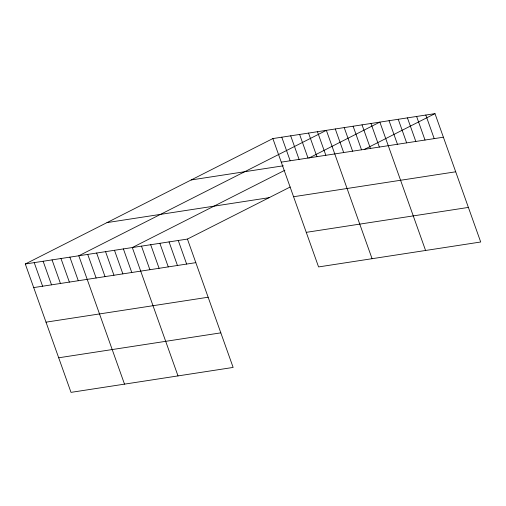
<?xml version="1.0" encoding="UTF-8"?>
<svg xmlns="http://www.w3.org/2000/svg" width="506" height="506" viewBox="0 0 506 506"><rect width="100%" height="100%" fill="white"/><g stroke="black" fill="none" stroke-linecap="round" stroke-linejoin="round"><path stroke-width="0.76" d="M25.3 263.999L187.429 239.072L233.139 367.432L71.011 392.365L25.3 263.999L272.86 138.568L434.989 113.635L480.7 242.001L318.571 266.928L272.86 138.568M284.846 170.256L132.306 247.548L178.011 375.914M309.065 157.986L379.867 122.11L425.578 250.476M187.429 239.072L290.166 187.011M364.187 149.51L434.989 113.635M281.26 162.148L443.389 137.215M191.167 179.959L283.309 165.791M106.994 222.608L269.122 197.675M293.569 196.726L455.704 171.793M306.256 232.349L468.385 207.422M33.7 287.585L195.828 262.652M46.008 322.164L208.137 297.231M58.696 357.786L220.825 332.853M425.805 115.045L434.199 138.625M416.615 116.462L425.015 140.042M407.431 117.873L415.824 141.452M398.241 119.283L406.641 142.863M389.057 120.7L397.45 144.28M370.949 123.483L379.348 147.063M362.03 124.855L370.43 148.435M353.118 126.222L361.512 149.808M344.2 127.594L352.593 151.174M335.282 128.967L343.682 152.546M372.074 258.705L326.364 130.339L78.803 255.777L124.514 384.136M317.445 131.712L325.845 155.291M308.534 133.078L316.927 156.658M299.615 134.451L308.009 158.03M290.697 135.823L299.09 159.403M281.779 137.196L290.178 160.775M178.245 240.483L186.638 264.062M169.055 241.893L177.454 265.479M159.864 243.31L168.264 266.89M150.68 244.721L159.074 268.3M141.49 246.137L149.89 269.717M123.388 248.92L131.788 272.5M114.47 250.287L122.869 273.873M105.552 251.659L113.951 275.239M96.64 253.032L105.033 276.611M87.721 254.404L96.115 277.984M69.885 257.143L78.285 280.729M60.967 258.515L69.366 282.095M52.048 259.888L60.448 283.468M43.136 261.26L51.53 284.84M34.218 262.633L42.612 286.213"/></g></svg>
